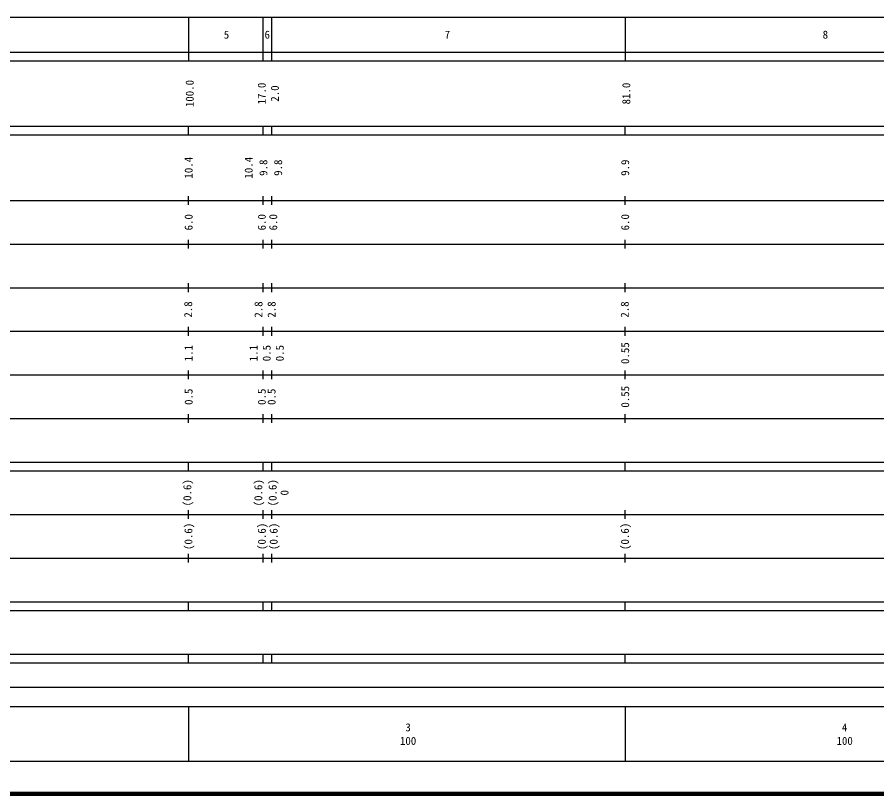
# Model space of a CAD drawing. Units: millimetres on the paper, enlarged 1000 times. Extents: x 40000 to 680000, y 20000 to 380000.
# Drawn here: x 228750 to 425656, y 20000 to 198000 of the extents above; entities that cross this region are included whole.
import ezdxf
from ezdxf.enums import TextEntityAlignment as Align

# ---------------------------------------------------------------- set-up
doc = ezdxf.new("R2010")
doc.units = ezdxf.units.MM
doc.header["$LTSCALE"] = 1000
doc.layers.add('M-TTL', color=2, linetype='Continuous', lineweight=140)
doc.layers.add('M-TTL-BAND', color=7, linetype='Continuous', lineweight=25)
doc.styles.add('ＭＳ ゴシック', font='')
doc.styles.get('ＭＳ ゴシック').set_extended_font_data('MS Gothic')

msp = doc.modelspace()

# ---------------------------------------------------------------- linework, layer by layer
at = {"layer": 'M-TTL'}
msp.add_line((40000, 20000), (680000, 20000), dxfattribs=at)
at = {"layer": 'M-TTL-BAND'}
for p, q in [((68000, 198000), (579000, 198000)), ((268000, 198000), (268000, 188000)), ((285000, 198000), (285000, 188000)), ((287000, 198000), (287000, 188000)), ((368000, 198000), (368000, 188000)), ((40000, 190000), (579000, 190000)), ((40000, 188000), (579000, 188000)), ((40000, 173000), (579000, 173000)), ((268000, 171000), (268000, 173000)), ((285000, 173000), (285000, 171000)), ((287000, 173000), (287000, 171000)), ((368000, 171000), (368000, 173000)), ((40000, 171000), (579000, 171000)), ((40000, 156000), (579000, 156000)), ((268000, 155000), (268000, 157000)), ((285000, 157000), (285000, 155000)), ((287000, 157000), (287000, 155000)), ((368000, 155000), (368000, 157000)), ((46000, 146000), (579000, 146000)), ((268000, 145000), (268000, 147000)), ((285000, 147000), (285000, 145000)), ((287000, 147000), (287000, 145000)), ((368000, 145000), (368000, 147000)), ((52000, 136000), (579000, 136000)), ((268000, 135000), (268000, 137000)), ((285000, 137000), (285000, 135000)), ((287000, 137000), (287000, 135000)), ((368000, 135000), (368000, 137000)), ((268000, 125000), (268000, 127000)), ((285000, 127000), (285000, 125000)), ((287000, 127000), (287000, 125000)), ((368000, 125000), (368000, 127000)), ((46000, 126000), (579000, 126000)), ((268000, 115000), (268000, 117000)), ((285000, 117000), (285000, 115000)), ((287000, 117000), (287000, 115000)), ((368000, 115000), (368000, 117000)), ((52000, 116000), (579000, 116000)), ((268000, 105000), (268000, 107000)), ((285000, 107000), (285000, 105000)), ((287000, 107000), (287000, 105000)), ((368000, 105000), (368000, 107000)), ((46000, 106000), (579000, 106000)), ((40000, 96000), (579000, 96000)), ((268000, 94000), (268000, 96000)), ((285000, 96000), (285000, 94000)), ((287000, 96000), (287000, 94000)), ((368000, 94000), (368000, 96000)), ((40000, 94000), (579000, 94000)), ((268000, 83000), (268000, 85000)), ((285000, 85000), (285000, 83000)), ((287000, 85000), (287000, 83000)), ((368000, 83000), (368000, 85000)), ((49000, 84000), (579000, 84000)), ((268000, 73000), (268000, 75000)), ((285000, 75000), (285000, 73000)), ((287000, 75000), (287000, 73000)), ((368000, 73000), (368000, 75000)), ((40000, 74000), (579000, 74000)), ((40000, 64000), (579000, 64000)), ((268000, 62000), (268000, 64000)), ((285000, 64000), (285000, 62000)), ((287000, 64000), (287000, 62000)), ((368000, 62000), (368000, 64000)), ((40000, 62000), (579000, 62000)), ((40000, 52000), (579000, 52000)), ((268000, 50000), (268000, 52000)), ((285000, 52000), (285000, 50000)), ((287000, 52000), (287000, 50000)), ((368000, 50000), (368000, 52000)), ((40000, 50000), (579000, 50000)), ((70805, 44406), (565903, 44406)), ((40000, 40000), (579000, 40000)), ((268000, 40000), (268000, 27500)), ((368000, 40000), (368000, 27500)), ((68000, 27500), (579000, 27500))]:
    msp.add_line(p, q, dxfattribs=at)

# ---------------------------------------------------------------- texts
at = {"layer": 'M-TTL-BAND', "style": 'ＭＳ ゴシック'}
for s, p in [('5', (276693, 194000)), ('6', (286031, 194000)), ('7', (327287, 194000)), ('8', (413869, 194000)), ('3', (318288, 35238)), ('4', (418288, 35238)), ('100', (318288, 32131)), ('100', (418288, 32131))]:
    msp.add_text(s, height=1833, dxfattribs=at).set_placement(p, align=Align.MIDDLE_CENTER)
for s, p in [('100.0', (268260, 180500)), ('17.0', (284766, 180500)), ('2.0', (287766, 180500)), ('81.0', (368260, 180500)), ('10.4', (268008, 163500)), ('10.4', (281765, 163500)), ('9.8', (285141, 163500)), ('9.8', (288516, 163500)), ('9.9', (368008, 163500)), ('6.0', (268008, 151000)), ('6.0', (284766, 151000)), ('6.0', (287391, 151000)), ('6.0', (368008, 151000)), ('2.8', (267909, 131000)), ('2.8', (284016, 131000)), ('2.8', (287016, 131000)), ('2.8', (367909, 131000)), ('1.1', (268008, 121000)), ('1.1', (282891, 121000)), ('0.5', (285891, 121000)), ('0.5', (288891, 121000)), ('0.55', (368008, 121000)), ('0.5', (268008, 111000)), ('0.5', (284766, 111000)), ('0.5', (287016, 111000)), ('0.55', (368008, 111000)), ('(0.6)', (267710, 89000)), ('(0.6)', (283966, 89000)), ('(0.6)', (287246, 89000)), ('0', (289978, 89000)), ('(0.6)', (267960, 79000)), ('(0.6)', (284779, 79000)), ('(0.6)', (287485, 79000)), ('(0.6)', (367960, 79000))]:
    msp.add_text(s, height=1833, rotation=90, dxfattribs=at).set_placement(p, align=Align.MIDDLE_CENTER)

doc.saveas('drawing.dxf')
